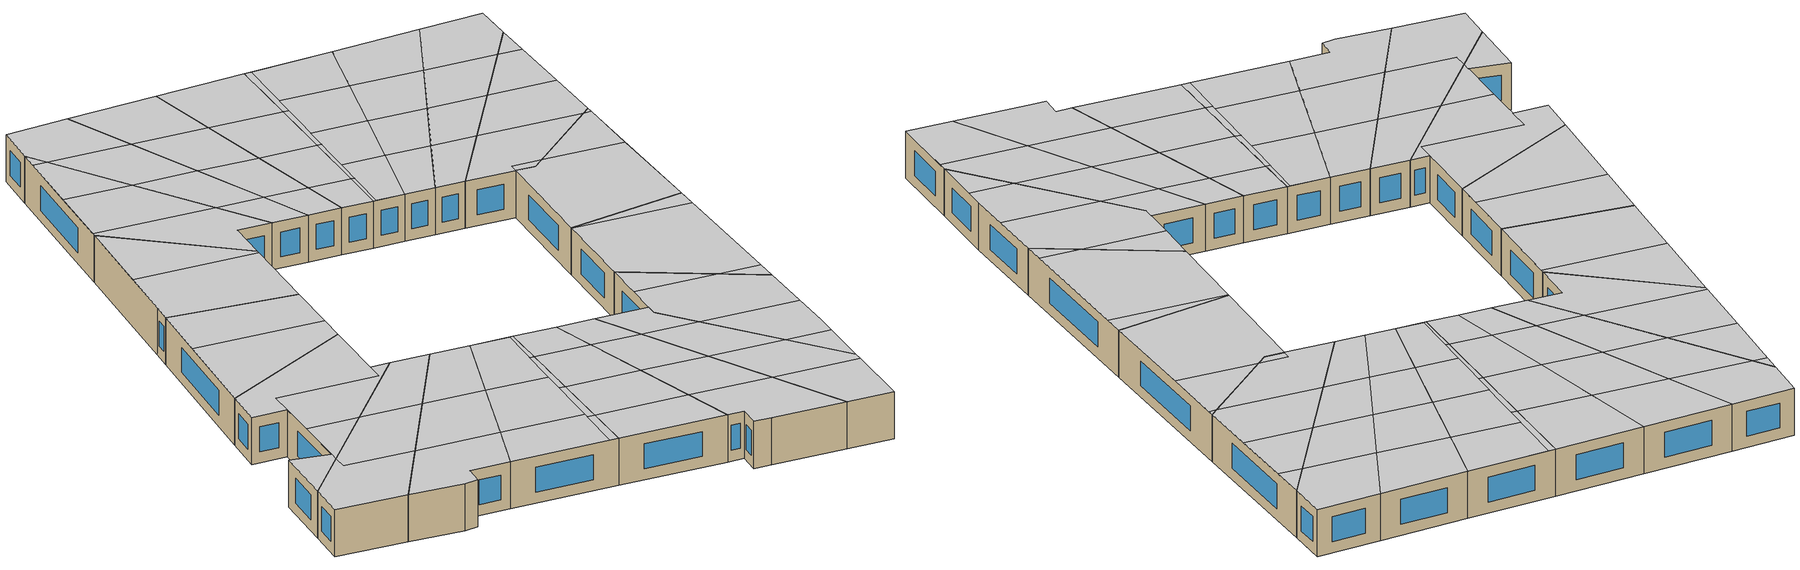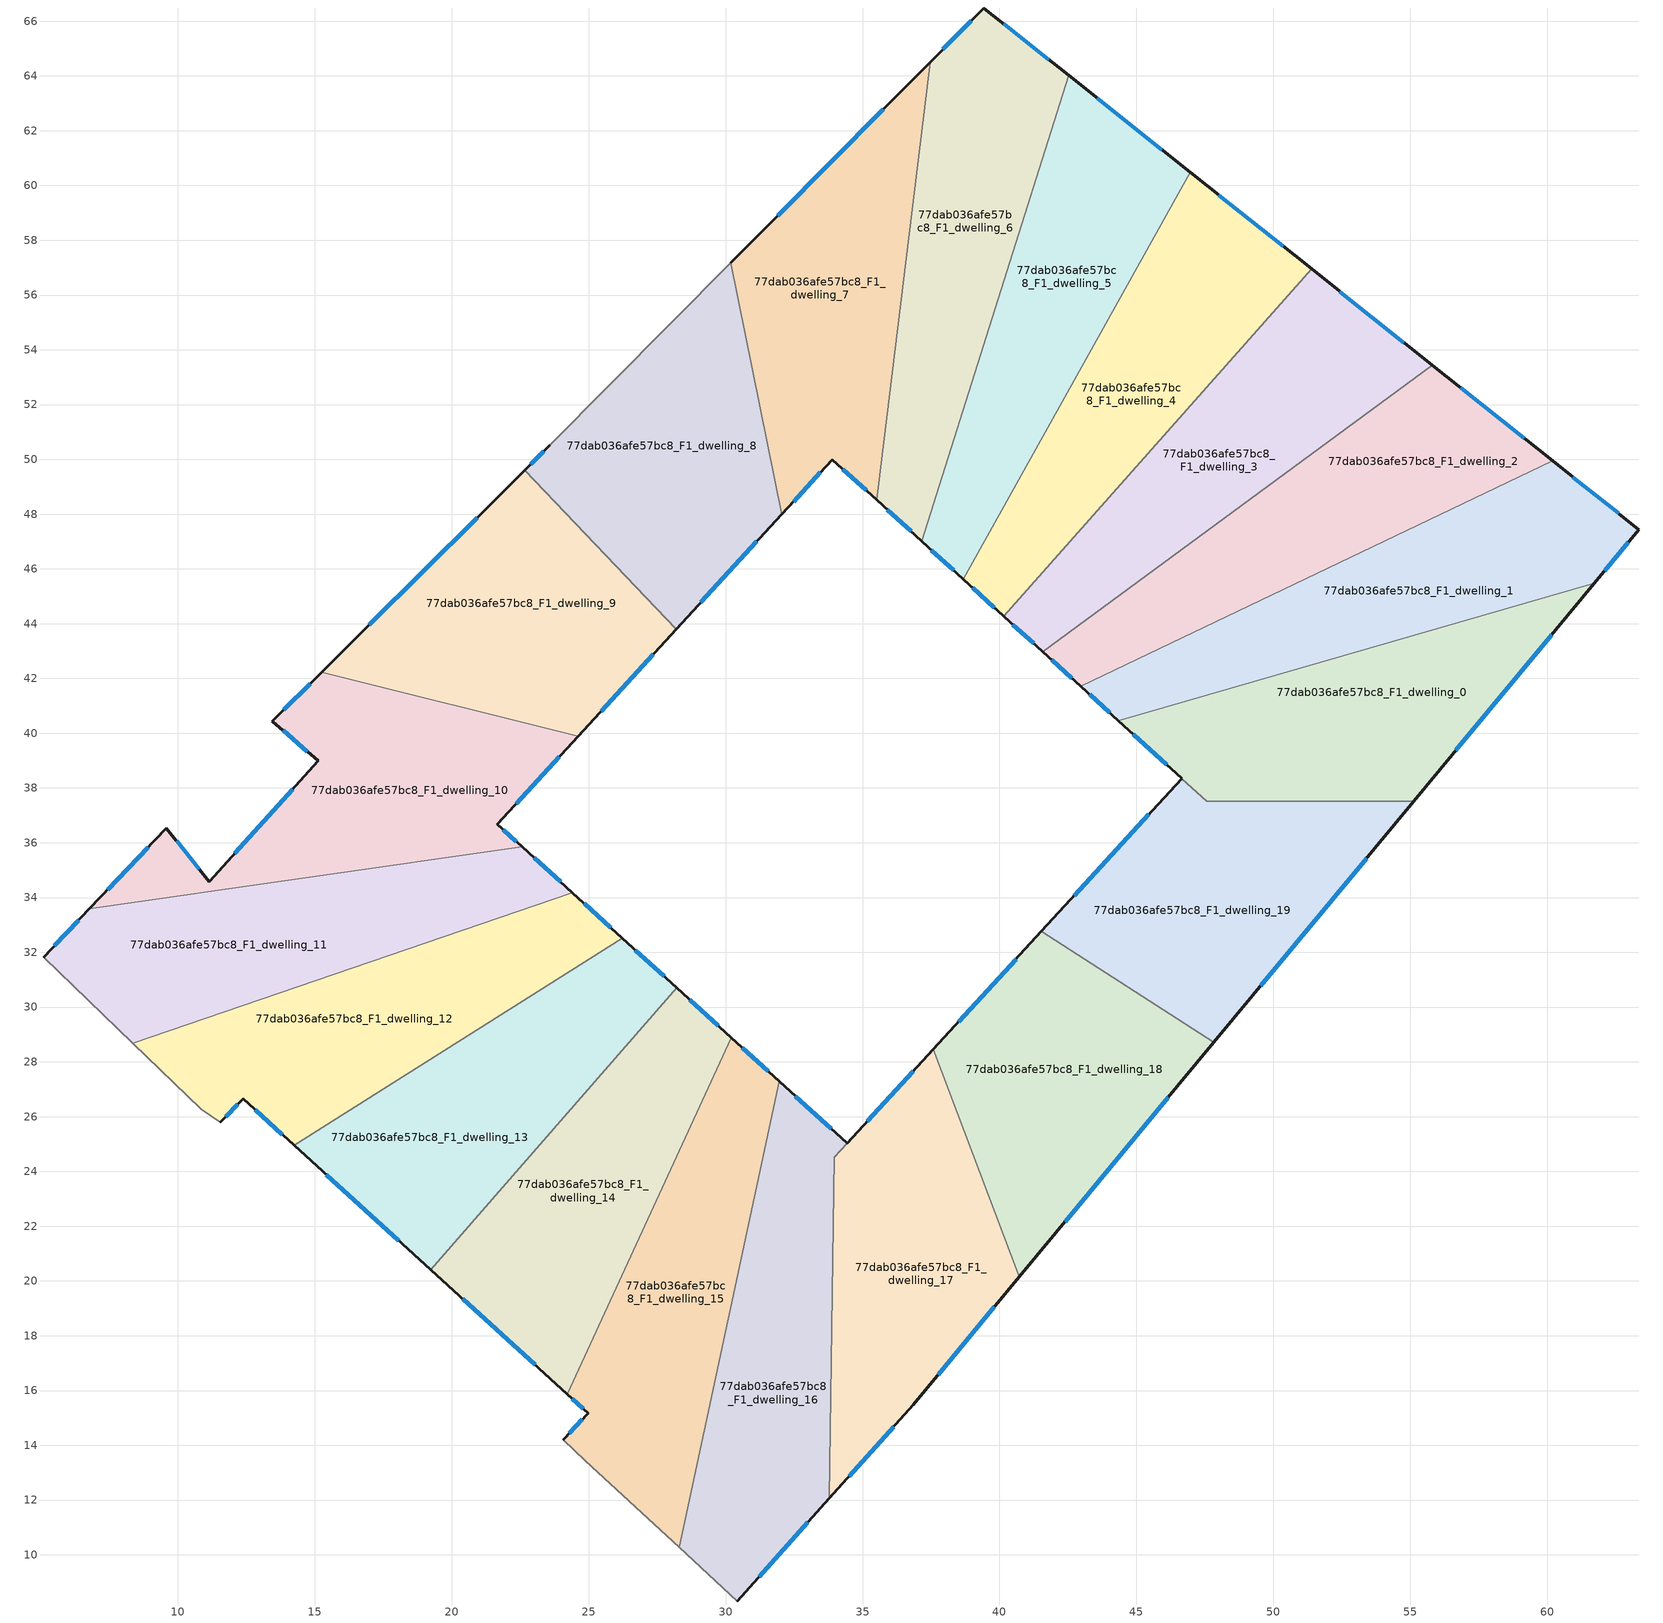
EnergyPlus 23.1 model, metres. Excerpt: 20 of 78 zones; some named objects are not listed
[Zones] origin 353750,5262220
77dab036afe57bc8_F1_dwelling_0
 floor to 77dab036afe57bc8_F0_dwelling_0 (EU_floor_Construction): 61.72,45.47 55.12,37.51 47.57,37.51 44.35,40.45 z3
 wall outside (EU_wall_Construction): 44.35,40.45 46.65,38.35 / 55.12,37.51 61.72,45.47 z3:6
 wall to 77dab036afe57bc8_F1_dwelling_1 (EU_wall_Construction): 61.72,45.47 44.35,40.45 z3:6
 wall to 77dab036afe57bc8_F1_dwelling_19 (EU_wall_Construction): 46.66,38.34 47.57,37.51 55.12,37.51 z3:6
 window (EU_Window_Construction): 44.89,39.96 46.11,38.84 / 56.67,39.38 60.17,43.6 z3.7:5.3
 ceiling to 77dab036afe57bc8_F2_dwelling_6 (EU_floor_Construction): 54.52,37.51 49.65,41.98 44.35,40.45 46.66,38.34 47.04,38.76 48.4,37.51 z6
 ceiling to 77dab036afe57bc8_F2_dwelling_7 (EU_floor_Construction): 55.12,37.51 57.54,40.43 54.37,43.35 49.65,41.98 54.52,37.51 z6
 ceiling to 77dab036afe57bc8_F2_dwelling_5 (EU_floor_Construction): 48.4,37.51 47.04,38.76 46.66,38.34 47.57,37.51 z6
 ceiling to 77dab036afe57bc8_F2_dwelling_9 (EU_floor_Construction): 60.26,43.71 61.72,45.47 59.15,44.73 z6
 ceiling to 77dab036afe57bc8_F2_dwelling_8 (EU_floor_Construction): 57.54,40.43 60.26,43.71 59.15,44.73 54.37,43.35 z6
77dab036afe57bc8_F1_dwelling_1
 floor to 77dab036afe57bc8_F0_dwelling_1 (EU_floor_Construction): 63.35,47.43 61.72,45.47 44.35,40.45 42.97,41.71 60.2,49.94 z3
 wall outside (EU_wall_Construction): 42.97,41.71 44.35,40.45 / 61.72,45.47 63.35,47.43 60.2,49.94 z3:6
 wall to 77dab036afe57bc8_F1_dwelling_2 (EU_wall_Construction): 60.2,49.94 42.97,41.71 z3:6
 window (EU_Window_Construction): 43.29,41.42 44.02,40.75 / 62.61,48.02 60.94,49.35 / 62.1,45.93 62.97,46.97 z3.7:5.3
 ceiling adiabatic (EU_roof_Construction): 61.72,45.47 63.35,47.43 60.2,49.94 55.77,47.83 59.15,44.73 z6
 ceiling to 77dab036afe57bc8_F2_dwelling_8 (EU_floor_Construction): 59.15,44.73 55.77,47.83 51.63,45.85 54.37,43.35 z6
 ceiling to 77dab036afe57bc8_F2_dwelling_7 (EU_floor_Construction): 54.37,43.35 51.63,45.85 47.55,43.9 49.65,41.98 z6
 ceiling to 77dab036afe57bc8_F2_dwelling_6 (EU_floor_Construction): 49.65,41.98 47.55,43.9 42.97,41.71 44.35,40.45 z6
77dab036afe57bc8_F1_dwelling_10
 floor to 77dab036afe57bc8_F0_dwelling_10 (EU_floor_Construction): 24.62,39.89 21.67,36.68 22.58,35.85 6.77,33.58 9.59,36.54 11.15,34.57 15.13,38.99 13.45,40.44 15.25,42.23 z3
 wall outside (EU_wall_Construction): 15.25,42.23 13.45,40.44 15.13,38.99 11.15,34.57 9.59,36.54 6.77,33.58 / 22.58,35.85 21.67,36.68 24.62,39.89 z3:6
 wall to 77dab036afe57bc8_F1_dwelling_9 (EU_wall_Construction): 24.62,39.89 15.25,42.23 z3:6
 wall to 77dab036afe57bc8_F1_dwelling_11 (EU_wall_Construction): 6.77,33.58 22.58,35.85 z3:6
 window (EU_Window_Construction): 14.19,37.95 12.08,35.61 / 13.85,40.1 14.73,39.33 / 14.83,41.81 13.87,40.86 / 22.36,37.43 23.93,39.14 / 22.36,36.04 21.88,36.48 / 8.93,35.84 7.43,34.28 / 10.78,35.03 9.95,36.07 z3.7:5.3
 ceiling to 77dab036afe57bc8_F2_dwelling_13 (EU_floor_Construction): 20.88,35.81 24.62,39.89 15.25,42.23 13.45,40.44 15.13,38.99 16.16,40.14 z6
 ceiling to 77dab036afe57bc8_F2_dwelling_12 (EU_floor_Construction): 22.58,35.85 21.67,36.68 20.88,35.81 16.16,40.14 13.43,37.1 15.85,34.88 z6
 ceiling to 77dab036afe57bc8_F2_dwelling_10 (EU_floor_Construction): 10.77,34.16 11.15,34.57 9.59,36.54 6.77,33.58 z6
 ceiling to 77dab036afe57bc8_F2_dwelling_11 (EU_floor_Construction): 15.85,34.88 13.43,37.1 10.77,34.16 z6
77dab036afe57bc8_F1_dwelling_11
 floor to 77dab036afe57bc8_F0_dwelling_11 (EU_floor_Construction): 24.41,34.18 8.35,28.69 5.1,31.82 6.77,33.58 22.58,35.85 z3
 wall outside (EU_wall_Construction): 24.41,34.18 22.58,35.85 / 6.77,33.58 5.1,31.82 z3:6
 wall to 77dab036afe57bc8_F1_dwelling_12 (EU_wall_Construction): 8.35,28.69 24.41,34.18 z3:6
 wall adiabatic (EU_wall_Construction): 5.1,31.82 8.35,28.69 z3:6
 window (EU_Window_Construction): 23.98,34.57 23.01,35.46 / 6.38,33.17 5.49,32.23 z3.7:5.3
 ceiling to 77dab036afe57bc8_F2_dwelling_10 (EU_floor_Construction): 13.42,30.42 10.13,33.44 10.77,34.16 6.77,33.58 5.1,31.82 8.35,28.69 z6
 ceiling to 77dab036afe57bc8_F2_dwelling_11 (EU_floor_Construction): 18.74,32.24 15.85,34.88 10.77,34.16 10.13,33.44 13.42,30.42 z6
 ceiling to 77dab036afe57bc8_F2_dwelling_12 (EU_floor_Construction): 24.41,34.18 22.58,35.85 15.85,34.88 18.74,32.24 z6
77dab036afe57bc8_F1_dwelling_12
 floor to 77dab036afe57bc8_F0_dwelling_12 (EU_floor_Construction): 26.23,32.51 14.25,24.95 12.38,26.65 11.55,25.79 10.86,26.27 8.35,28.69 24.41,34.18 z3
 wall outside (EU_wall_Construction): 26.23,32.51 24.41,34.18 / 11.55,25.79 12.38,26.65 14.25,24.95 z3:6
 wall adiabatic (EU_wall_Construction): 8.35,28.69 10.86,26.27 11.55,25.79 z3:6
 wall to 77dab036afe57bc8_F1_dwelling_13 (EU_wall_Construction): 14.25,24.95 26.23,32.51 z3:6
 window (EU_Window_Construction): 25.81,32.9 24.84,33.78 / 12.82,26.25 13.81,25.35 / 11.74,25.99 12.19,26.44 z3.7:5.3
 ceiling to 77dab036afe57bc8_F2_dwelling_11 (EU_floor_Construction): 21.62,29.6 18.74,32.24 13.42,30.42 17.29,26.87 z6
 ceiling to 77dab036afe57bc8_F2_dwelling_10 (EU_floor_Construction): 17.29,26.87 13.42,30.42 8.35,28.69 10.86,26.27 11.55,25.79 12.38,26.65 14.25,24.95 z6
 ceiling adiabatic (EU_roof_Construction): 26.23,32.51 24.41,34.18 18.74,32.24 21.62,29.6 z6
77dab036afe57bc8_F1_dwelling_13
 floor to 77dab036afe57bc8_F0_dwelling_13 (EU_floor_Construction): 28.22,30.7 19.24,20.41 14.25,24.95 26.23,32.51 z3
 wall outside (EU_wall_Construction): 28.22,30.7 26.23,32.51 / 14.25,24.95 19.24,20.41 z3:6
 wall to 77dab036afe57bc8_F1_dwelling_14 (EU_wall_Construction): 19.24,20.41 28.22,30.7 z3:6
 window (EU_Window_Construction): 27.75,31.12 26.7,32.08 / 15.42,23.88 18.06,21.48 z3.7:5.3
 ceiling to 77dab036afe57bc8_F2_dwelling_11 (EU_floor_Construction): 21.16,23.32 24.49,26.96 21.62,29.6 17.29,26.87 z6
 ceiling to 77dab036afe57bc8_F2_dwelling_2 (EU_floor_Construction): 23.8,25.64 26.41,28.63 26.21,28.82 23.52,25.89 z6
 ceiling to 77dab036afe57bc8_F2_dwelling_0 (EU_floor_Construction): 19.24,20.41 21.29,22.77 20.94,23.09 18.83,20.78 z6
 ceiling to 77dab036afe57bc8_F2_dwelling_10 (EU_floor_Construction): 18.83,20.78 21.16,23.32 17.29,26.87 14.25,24.95 z6
 ceiling to 77dab036afe57bc8_F2_dwelling_1 (EU_floor_Construction): 21.29,22.77 23.8,25.64 23.52,25.89 20.94,23.09 z6
 ceiling to 77dab036afe57bc8_F2_dwelling_12 (EU_floor_Construction): 24.49,26.96 28.06,30.84 26.23,32.51 21.62,29.6 z6
 ceiling to 77dab036afe57bc8_F2_dwelling_3 (EU_floor_Construction): 26.41,28.63 28.22,30.7 28.06,30.84 26.21,28.82 z6
77dab036afe57bc8_F1_dwelling_14
 floor to 77dab036afe57bc8_F0_dwelling_14 (EU_floor_Construction): 30.2,28.89 24.22,15.87 19.24,20.41 28.22,30.7 z3
 wall outside (EU_wall_Construction): 30.2,28.89 28.22,30.7 / 19.24,20.41 24.22,15.87 z3:6
 wall to 77dab036afe57bc8_F1_dwelling_15 (EU_wall_Construction): 24.22,15.87 30.2,28.89 z3:6
 window (EU_Window_Construction): 29.74,29.31 28.68,30.27 / 20.41,19.34 23.05,16.94 z3.7:5.3
 ceiling to 77dab036afe57bc8_F2_dwelling_2 (EU_floor_Construction): 27.25,22.47 29,26.26 26.41,28.63 23.8,25.64 z6
 ceiling to 77dab036afe57bc8_F2_dwelling_0 (EU_floor_Construction): 24.22,15.87 25.58,18.83 21.29,22.77 19.24,20.41 z6
 ceiling to 77dab036afe57bc8_F2_dwelling_3 (EU_floor_Construction): 29,26.26 30.2,28.89 28.22,30.7 26.41,28.63 z6
 ceiling to 77dab036afe57bc8_F2_dwelling_1 (EU_floor_Construction): 25.58,18.83 27.25,22.47 23.8,25.64 21.29,22.77 z6
77dab036afe57bc8_F1_dwelling_15
 floor to 77dab036afe57bc8_F0_dwelling_15 (EU_floor_Construction): 31.96,27.28 28.31,10.28 24.88,13.43 24.08,14.21 24.98,15.18 24.22,15.87 30.2,28.89 z3
 wall outside (EU_wall_Construction): 24.22,15.87 24.98,15.18 24.08,14.21 / 31.96,27.28 30.2,28.89 z3:6
 wall to 77dab036afe57bc8_F1_dwelling_16 (EU_wall_Construction): 28.31,10.28 31.96,27.28 z3:6
 wall adiabatic (EU_wall_Construction): 24.08,14.21 24.88,13.43 28.31,10.28 z3:6
 window (EU_Window_Construction): 24.77,14.95 24.29,14.44 / 24.4,15.71 24.81,15.34 / 31.55,27.66 30.62,28.51 z3.7:5.3
 ceiling to 77dab036afe57bc8_F2_dwelling_0 (EU_floor_Construction): 28.31,10.28 29.39,15.33 25.58,18.83 24.22,15.87 24.98,15.18 24.08,14.21 24.88,13.43 z6
 ceiling to 77dab036afe57bc8_F2_dwelling_1 (EU_floor_Construction): 29.39,15.33 30.32,19.65 27.25,22.47 25.58,18.83 z6
 ceiling to 77dab036afe57bc8_F2_dwelling_2 (EU_floor_Construction): 30.32,19.65 31.29,24.16 29,26.26 27.25,22.47 z6
 ceiling to 77dab036afe57bc8_F2_dwelling_3 (EU_floor_Construction): 31.29,24.16 31.96,27.28 30.2,28.89 29,26.26 z6
77dab036afe57bc8_F1_dwelling_16
 floor to 77dab036afe57bc8_F0_dwelling_16 (EU_floor_Construction): 34.44,25.03 33.98,24.52 33.79,12.07 30.43,8.31 28.31,10.28 31.96,27.28 z3
 wall outside (EU_wall_Construction): 34.44,25.03 31.96,27.28 / 30.43,8.31 33.79,12.07 z3:6
 wall adiabatic (EU_wall_Construction): 28.31,10.28 30.43,8.31 z3:6
 wall to 77dab036afe57bc8_F1_dwelling_17 (EU_wall_Construction): 33.79,12.07 33.98,24.52 34.44,25.03 z3:6
 window (EU_Window_Construction): 33.86,25.56 32.55,26.75 / 31.22,9.2 33,11.18 z3.7:5.3
 ceiling to 77dab036afe57bc8_F2_dwelling_1 (EU_floor_Construction): 33.79,12.07 33.86,16.41 30.32,19.65 29.39,15.33 33.42,11.64 z6
 ceiling to 77dab036afe57bc8_F2_dwelling_2 (EU_floor_Construction): 33.86,16.41 33.94,21.73 31.29,24.16 30.32,19.65 z6
 ceiling to 77dab036afe57bc8_F2_dwelling_0 (EU_floor_Construction): 30.43,8.31 33.42,11.64 29.39,15.33 28.31,10.28 z6
 ceiling adiabatic (EU_roof_Construction): 33.94,21.73 33.98,24.52 34.44,25.03 31.96,27.28 31.29,24.16 z6
77dab036afe57bc8_F1_dwelling_17
 floor to 77dab036afe57bc8_F0_dwelling_17 (EU_floor_Construction): 37.59,28.46 40.73,20.16 36.85,15.48 33.79,12.07 33.98,24.52 34.44,25.03 z3
 wall outside (EU_wall_Construction): 37.59,28.46 34.44,25.03 / 33.79,12.07 36.85,15.48 40.73,20.16 z3:6
 wall to 77dab036afe57bc8_F1_dwelling_18 (EU_wall_Construction): 40.73,20.16 37.59,28.46 z3:6
 window (EU_Window_Construction): 36.85,27.65 35.18,25.84 / 37.76,16.58 39.82,19.06 / 34.51,12.87 36.13,14.68 z3.7:5.3
 ceiling to 77dab036afe57bc8_F2_dwelling_3 (EU_floor_Construction): 38.54,17.51 40.73,20.16 39.67,22.95 35.79,26.5 34.44,25.03 33.98,24.52 33.94,21.73 z6
 ceiling to 77dab036afe57bc8_F2_dwelling_4 (EU_floor_Construction): 39.67,22.95 37.59,28.46 35.79,26.5 z6
 ceiling to 77dab036afe57bc8_F2_dwelling_2 (EU_floor_Construction): 36.85,15.48 38.54,17.51 33.94,21.73 33.86,16.41 35.96,14.48 z6
 ceiling to 77dab036afe57bc8_F2_dwelling_1 (EU_floor_Construction): 33.79,12.07 35.96,14.48 33.86,16.41 z6
77dab036afe57bc8_F1_dwelling_18
 floor to 77dab036afe57bc8_F0_dwelling_18 (EU_floor_Construction): 47.82,28.71 40.73,20.16 37.59,28.46 41.53,32.76 z3
 wall outside (EU_wall_Construction): 41.53,32.76 37.59,28.46 / 40.73,20.16 47.82,28.71 z3:6
 wall to 77dab036afe57bc8_F1_dwelling_19 (EU_wall_Construction): 47.82,28.71 41.53,32.76 z3:6
 window (EU_Window_Construction): 40.61,31.75 38.51,29.47 / 42.39,22.16 46.16,26.7 z3.7:5.3
 ceiling to 77dab036afe57bc8_F2_dwelling_4 (EU_floor_Construction): 41.59,21.19 46.97,27.68 41.48,32.71 37.59,28.46 39.67,22.95 z6
 ceiling to 77dab036afe57bc8_F2_dwelling_3 (EU_floor_Construction): 40.73,20.16 41.59,21.19 39.67,22.95 z6
 ceiling to 77dab036afe57bc8_F2_dwelling_5 (EU_floor_Construction): 46.97,27.68 47.82,28.71 41.53,32.76 41.48,32.71 z6
77dab036afe57bc8_F1_dwelling_19
 floor to 77dab036afe57bc8_F0_dwelling_19 (EU_floor_Construction): 55.12,37.51 47.82,28.71 41.53,32.76 46.66,38.34 47.57,37.51 z3
 wall outside (EU_wall_Construction): 47.82,28.71 55.12,37.51 / 46.66,38.34 41.53,32.76 z3:6
 window (EU_Window_Construction): 49.53,30.77 53.41,35.44 / 45.45,37.03 42.74,34.07 z3.7:5.3
 ceiling to 77dab036afe57bc8_F2_dwelling_5 (EU_floor_Construction): 47.82,28.71 52.22,34.01 48.4,37.51 47.57,37.51 46.66,38.34 41.53,32.76 z6
 ceiling to 77dab036afe57bc8_F2_dwelling_6 (EU_floor_Construction): 52.22,34.01 54.86,37.2 54.52,37.51 48.4,37.51 z6
 ceiling to 77dab036afe57bc8_F2_dwelling_7 (EU_floor_Construction): 54.86,37.2 55.12,37.51 54.52,37.51 z6
77dab036afe57bc8_F1_dwelling_2
 floor to 77dab036afe57bc8_F0_dwelling_2 (EU_floor_Construction): 60.2,49.94 42.97,41.71 41.59,42.97 55.81,53.44 z3
 wall outside (EU_wall_Construction): 41.59,42.97 42.97,41.71 / 60.2,49.94 55.81,53.44 z3:6
 wall to 77dab036afe57bc8_F1_dwelling_3 (EU_wall_Construction): 55.81,53.44 41.59,42.97 z3:6
 window (EU_Window_Construction): 41.91,42.68 42.64,42.01 / 59.17,50.77 56.84,52.62 z3.7:5.3
 ceiling to 77dab036afe57bc8_F2_dwelling_8 (EU_floor_Construction): 55.77,47.83 52.39,50.93 48.9,48.36 51.63,45.85 z6
 ceiling to 77dab036afe57bc8_F2_dwelling_7 (EU_floor_Construction): 51.63,45.85 48.9,48.36 45.46,45.82 47.55,43.9 z6
 ceiling adiabatic (EU_roof_Construction): 60.2,49.94 55.81,53.44 52.39,50.93 55.77,47.83 z6
 ceiling to 77dab036afe57bc8_F2_dwelling_6 (EU_floor_Construction): 47.55,43.9 45.46,45.82 41.59,42.97 42.97,41.71 z6
77dab036afe57bc8_F1_dwelling_3
 floor to 77dab036afe57bc8_F0_dwelling_3 (EU_floor_Construction): 55.81,53.44 41.59,42.97 40.16,44.27 51.4,56.95 z3
 wall outside (EU_wall_Construction): 40.16,44.27 41.59,42.97 / 55.81,53.44 51.4,56.95 z3:6
 wall to 77dab036afe57bc8_F1_dwelling_4 (EU_wall_Construction): 51.4,56.95 40.16,44.27 z3:6
 window (EU_Window_Construction): 40.49,43.97 41.25,43.28 / 54.77,54.27 52.43,56.13 z3.7:5.3
 ceiling to 77dab036afe57bc8_F2_dwelling_7 (EU_floor_Construction): 48.9,48.36 46.31,50.74 43.47,47.65 45.46,45.82 z6
 ceiling to 77dab036afe57bc8_F2_dwelling_18 (EU_floor_Construction): 48.32,52.92 51.75,56.67 51.4,56.95 48.05,53.17 z6
 ceiling to 77dab036afe57bc8_F2_dwelling_6 (EU_floor_Construction): 45.46,45.82 43.47,47.65 40.28,44.16 41.59,42.97 z6
 ceiling to 77dab036afe57bc8_F2_dwelling_17 (EU_floor_Construction): 45.28,49.62 48.32,52.92 48.05,53.17 45.07,49.82 z6
 ceiling to 77dab036afe57bc8_F2_dwelling_8 (EU_floor_Construction): 52.39,50.93 49.19,53.87 46.31,50.74 48.9,48.36 z6
 ceiling to 77dab036afe57bc8_F2_dwelling_16 (EU_floor_Construction): 42.29,46.35 45.28,49.62 45.07,49.82 42.13,46.5 z6
 ceiling to 77dab036afe57bc8_F2_dwelling_15 (EU_floor_Construction): 40.28,44.16 42.29,46.35 42.13,46.5 40.16,44.27 z6
 ceiling to 77dab036afe57bc8_F2_dwelling_9 (EU_floor_Construction): 55.81,53.44 51.75,56.67 49.19,53.87 52.39,50.93 z6
77dab036afe57bc8_F1_dwelling_4
 floor to 77dab036afe57bc8_F0_dwelling_4 (EU_floor_Construction): 51.4,56.95 40.16,44.27 38.68,45.62 46.97,60.48 z3
 wall outside (EU_wall_Construction): 38.68,45.62 40.16,44.27 / 51.4,56.95 46.97,60.48 z3:6
 wall to 77dab036afe57bc8_F1_dwelling_5 (EU_wall_Construction): 46.97,60.48 38.68,45.62 z3:6
 window (EU_Window_Construction): 39.03,45.3 39.81,44.59 / 50.36,57.78 48.01,59.65 z3.7:5.3
 ceiling to 77dab036afe57bc8_F2_dwelling_18 (EU_floor_Construction): 48.05,53.17 51.4,56.95 46.97,60.48 44.64,56.3 z6
 ceiling to 77dab036afe57bc8_F2_dwelling_17 (EU_floor_Construction): 45.07,49.82 48.05,53.17 44.64,56.3 42.39,52.27 z6
 ceiling to 77dab036afe57bc8_F2_dwelling_16 (EU_floor_Construction): 42.13,46.5 45.07,49.82 42.39,52.27 40.17,48.29 z6
 ceiling to 77dab036afe57bc8_F2_dwelling_15 (EU_floor_Construction): 40.16,44.27 42.13,46.5 40.17,48.29 38.69,45.62 z6
77dab036afe57bc8_F1_dwelling_5
 floor to 77dab036afe57bc8_F0_dwelling_5 (EU_floor_Construction): 46.97,60.48 38.68,45.62 37.16,47.01 42.52,64.02 z3
 wall outside (EU_wall_Construction): 37.16,47.01 38.68,45.62 / 46.97,60.48 42.52,64.02 z3:6
 wall to 77dab036afe57bc8_F1_dwelling_6 (EU_wall_Construction): 42.52,64.02 37.16,47.01 z3:6
 window (EU_Window_Construction): 37.52,46.69 38.33,45.95 / 45.93,61.31 43.57,63.19 z3.7:5.3
 ceiling to 77dab036afe57bc8_F2_dwelling_17 (EU_floor_Construction): 42.39,52.27 44.64,56.3 41.11,59.53 39.62,54.82 z6
 ceiling to 77dab036afe57bc8_F2_dwelling_16 (EU_floor_Construction): 40.17,48.29 42.39,52.27 39.62,54.82 38.15,50.15 z6
 ceiling to 77dab036afe57bc8_F2_dwelling_18 (EU_floor_Construction): 44.64,56.3 46.97,60.48 42.52,64.02 41.11,59.53 z6
 ceiling to 77dab036afe57bc8_F2_dwelling_15 (EU_floor_Construction): 38.69,45.62 40.17,48.29 38.15,50.15 37.16,47.01 z6
77dab036afe57bc8_F1_dwelling_6
 floor to 77dab036afe57bc8_F0_dwelling_6 (EU_floor_Construction): 42.52,64.02 37.16,47.01 35.51,48.52 37.47,64.51 39.43,66.48 z3
 wall outside (EU_wall_Construction): 35.51,48.52 37.16,47.01 / 42.52,64.02 39.43,66.48 37.47,64.51 z3:6
 wall to 77dab036afe57bc8_F1_dwelling_7 (EU_wall_Construction): 37.47,64.51 35.51,48.52 z3:6
 window (EU_Window_Construction): 35.9,48.16 36.77,47.37 / 38.97,66.02 37.93,64.97 / 41.8,64.6 40.16,65.9 z3.7:5.3
 ceiling to 77dab036afe57bc8_F2_dwelling_16 (EU_floor_Construction): 38.15,50.15 39.62,54.82 36.62,57.57 35.96,52.16 z6
 ceiling to 77dab036afe57bc8_F2_dwelling_15 (EU_floor_Construction): 37.16,47.01 38.15,50.15 35.96,52.16 35.51,48.52 z6
 ceiling to 77dab036afe57bc8_F2_dwelling_17 (EU_floor_Construction): 39.62,54.82 41.11,59.53 37.29,63.04 36.62,57.57 z6
 ceiling to 77dab036afe57bc8_F2_dwelling_18 (EU_floor_Construction): 41.11,59.53 42.52,64.02 39.43,66.48 37.47,64.51 37.29,63.04 z6
77dab036afe57bc8_F1_dwelling_7
 floor to 77dab036afe57bc8_F0_dwelling_7 (EU_floor_Construction): 37.47,64.51 35.51,48.52 33.9,49.99 32.05,47.99 30.2,57.18 z3
 wall outside (EU_wall_Construction): 32.05,47.99 33.9,49.99 35.51,48.52 / 37.47,64.51 30.2,57.18 z3:6
 wall to 77dab036afe57bc8_F1_dwelling_8 (EU_wall_Construction): 30.2,57.18 32.05,47.99 z3:6
 window (EU_Window_Construction): 34.27,49.65 35.13,48.86 / 32.48,48.46 33.46,49.52 / 35.76,62.79 31.91,58.9 z3.7:5.3
 ceiling to 77dab036afe57bc8_F2_dwelling_15 (EU_floor_Construction): 35.51,48.52 35.96,52.16 30.34,57.32 30.2,57.18 32.05,47.99 33.9,49.99 z6
 ceiling to 77dab036afe57bc8_F2_dwelling_16 (EU_floor_Construction): 35.96,52.16 36.62,57.57 33.46,60.47 30.34,57.32 z6
 ceiling to 77dab036afe57bc8_F2_dwelling_17 (EU_floor_Construction): 36.62,57.57 37.29,63.04 36.62,63.65 33.46,60.47 z6
 ceiling to 77dab036afe57bc8_F2_dwelling_18 (EU_floor_Construction): 37.29,63.04 37.47,64.51 36.62,63.65 z6
77dab036afe57bc8_F1_dwelling_8
 floor to 77dab036afe57bc8_F0_dwelling_8 (EU_floor_Construction): 30.2,57.18 32.05,47.99 28.2,43.79 22.67,49.61 23.58,50.51 z3
 wall outside (EU_wall_Construction): 28.2,43.79 32.05,47.99 / 23.58,50.51 22.67,49.61 z3:6
 wall to 77dab036afe57bc8_F1_dwelling_9 (EU_wall_Construction): 22.67,49.61 28.2,43.79 z3:6
 wall adiabatic (EU_wall_Construction): 30.2,57.18 23.58,50.51 z3:6
 window (EU_Window_Construction): 29.1,44.77 31.15,47 / 23.36,50.3 22.88,49.82 z3.7:5.3
 ceiling to 77dab036afe57bc8_F2_dwelling_14 (EU_floor_Construction): 28.2,43.79 31.89,47.81 26.14,53.09 23.58,50.51 22.67,49.61 z6
 ceiling to 77dab036afe57bc8_F2_dwelling_15 (EU_floor_Construction): 31.89,47.81 32.05,47.99 30.2,57.18 26.14,53.09 z6
77dab036afe57bc8_F1_dwelling_9
 floor to 77dab036afe57bc8_F0_dwelling_9 (EU_floor_Construction): 22.67,49.61 28.2,43.79 24.62,39.89 15.25,42.23 z3
 wall outside (EU_wall_Construction): 24.62,39.89 28.2,43.79 / 22.67,49.61 15.25,42.23 z3:6
 window (EU_Window_Construction): 25.46,40.81 27.36,42.87 / 20.93,47.88 16.99,43.96 z3.7:5.3
 ceiling to 77dab036afe57bc8_F2_dwelling_13 (EU_floor_Construction): 24.62,39.89 25.84,41.22 19.8,46.75 15.25,42.23 z6
 ceiling to 77dab036afe57bc8_F2_dwelling_14 (EU_floor_Construction): 25.84,41.22 28.2,43.79 22.67,49.61 19.8,46.75 z6
[Building]
EU S2 Campaign: North Axis=0; Terrain=City; Solar Distribution=FullExterior
[Site:Location]
Budapest.Ferenc.Liszt.Intl.AP: Latitude=47.437; Longitude=19.256; Time Zone=1; Elevation=185
[SizingPeriod:WeatherFileDays]
AnnualSizingPeriod: Begin Month=1; Begin Day of Month=1; End Month=12; End Day of Month=31; Day of Week for Start Day=Monday; Use Weather File Daylight Saving Period=No; Use Weather File Rain and Snow Indicators=No
[MATERIAL]
EU_InternalMass_Material: Roughness=MediumRough; Thickness=0.1; Conductivity=1; Density=1800; Specific Heat=900; Thermal Absorptance=0.9; Solar Absorptance=0.7; Visible Absorptance=0.7
[MATERIAL:NOMASS] Roughness=MediumRough; Thermal Absorptance=0.9; Solar Absorptance=0.7; Visible Absorptance=0.7
Name | Thermal Resistance
EU_wall_NoMass | 0.832559
EU_roof_NoMass | 1.39638
EU_floor_NoMass | 0.872794
[WINDOWMATERIAL:SIMPLEGLAZINGSYSTEM]
EU_Window_SimpleGlazing: UFactor=2.79869; Solar Heat Gain Coefficient=0.75; Visible Transmittance=0.75
[CONSTRUCTION]
EU_wall_Construction: EU_wall_NoMass
EU_roof_Construction: EU_roof_NoMass
EU_floor_Construction: EU_floor_NoMass
EU_Window_Construction: EU_Window_SimpleGlazing
EU_InternalMass_Construction: EU_InternalMass_Material
[ZONE] Type=1; Multiplier=1; Ceiling Height=autocalculate; Floor Area=autocalculate; Part of Total Floor Area=Yes
Name | Volume
77dab036afe57bc8_F1_dwelling_0 | 191.061
77dab036afe57bc8_F1_dwelling_1 | 193.187
77dab036afe57bc8_F1_dwelling_10 | 193.137
77dab036afe57bc8_F1_dwelling_11 | 193.193
77dab036afe57bc8_F1_dwelling_12 | 193.162
77dab036afe57bc8_F1_dwelling_13; 77dab036afe57bc8_F1_dwelling_15; 77dab036afe57bc8_F1_dwelling_2 | 193.15
77dab036afe57bc8_F1_dwelling_14 | 193.169
77dab036afe57bc8_F1_dwelling_16 | 193.83
77dab036afe57bc8_F1_dwelling_17 | 192.516
77dab036afe57bc8_F1_dwelling_18 | 193.148
77dab036afe57bc8_F1_dwelling_19 | 195.255
77dab036afe57bc8_F1_dwelling_3 | 193.174
77dab036afe57bc8_F1_dwelling_4 | 193.203
77dab036afe57bc8_F1_dwelling_5 | 193.118
77dab036afe57bc8_F1_dwelling_6 | 193.194
77dab036afe57bc8_F1_dwelling_7 | 193.164
77dab036afe57bc8_F1_dwelling_8 | 193.147
77dab036afe57bc8_F1_dwelling_9 | 193.181
[INTERNALMASS] Construction=EU_InternalMass_Construction
Name | Zone or ZoneList | Surface Area
77dab036afe57bc8_F1_dwelling_0_EU_InternalMass | 77dab036afe57bc8_F1_dwelling_0 | 63.6879
77dab036afe57bc8_F1_dwelling_1_EU_InternalMass | 77dab036afe57bc8_F1_dwelling_1 | 64.3953
77dab036afe57bc8_F1_dwelling_2_EU_InternalMass | 77dab036afe57bc8_F1_dwelling_2 | 64.3835
77dab036afe57bc8_F1_dwelling_3_EU_InternalMass | 77dab036afe57bc8_F1_dwelling_3 | 64.3914
77dab036afe57bc8_F1_dwelling_4_EU_InternalMass | 77dab036afe57bc8_F1_dwelling_4 | 64.4006
77dab036afe57bc8_F1_dwelling_5_EU_InternalMass | 77dab036afe57bc8_F1_dwelling_5 | 64.3728
77dab036afe57bc8_F1_dwelling_6_EU_InternalMass | 77dab036afe57bc8_F1_dwelling_6 | 64.398
77dab036afe57bc8_F1_dwelling_7_EU_InternalMass | 77dab036afe57bc8_F1_dwelling_7 | 64.3879
77dab036afe57bc8_F1_dwelling_8_EU_InternalMass | 77dab036afe57bc8_F1_dwelling_8 | 64.3825
77dab036afe57bc8_F1_dwelling_9_EU_InternalMass | 77dab036afe57bc8_F1_dwelling_9 | 64.3935
77dab036afe57bc8_F1_dwelling_10_EU_InternalMass | 77dab036afe57bc8_F1_dwelling_10 | 64.379
77dab036afe57bc8_F1_dwelling_11_EU_InternalMass | 77dab036afe57bc8_F1_dwelling_11 | 64.3976
77dab036afe57bc8_F1_dwelling_12_EU_InternalMass | 77dab036afe57bc8_F1_dwelling_12 | 64.387
77dab036afe57bc8_F1_dwelling_13_EU_InternalMass | 77dab036afe57bc8_F1_dwelling_13 | 64.3837
77dab036afe57bc8_F1_dwelling_14_EU_InternalMass | 77dab036afe57bc8_F1_dwelling_14 | 64.3897
77dab036afe57bc8_F1_dwelling_15_EU_InternalMass | 77dab036afe57bc8_F1_dwelling_15 | 64.383
77dab036afe57bc8_F1_dwelling_16_EU_InternalMass | 77dab036afe57bc8_F1_dwelling_16 | 64.611
77dab036afe57bc8_F1_dwelling_17_EU_InternalMass | 77dab036afe57bc8_F1_dwelling_17 | 64.1732
77dab036afe57bc8_F1_dwelling_18_EU_InternalMass | 77dab036afe57bc8_F1_dwelling_18 | 64.3825
77dab036afe57bc8_F1_dwelling_19_EU_InternalMass | 77dab036afe57bc8_F1_dwelling_19 | 65.0847
[OTHEREQUIPMENT] Fuel Type=Electricity; Design Level Calculation Method=Watts/Area; Power per Zone Floor Area=1; Fraction Latent=0; Fraction Radiant=0; Fraction Lost=0; Carbon Dioxide Generation Rate=0; EndUse Subcategory=EU_Step8_InternalGains
Name | Zone or ZoneList or Space or SpaceList | Schedule
EU_Step8_InternalGain_77dab036afe57bc8_F1_dwelling_0_f000 | 77dab036afe57bc8_F1_dwelling_0 | EU_Step8_GainSchedule_77dab036afe57bc8_F1_dwelling_0_f000
EU_Step8_InternalGain_77dab036afe57bc8_F1_dwelling_1_f000 | 77dab036afe57bc8_F1_dwelling_1 | EU_Step8_GainSchedule_77dab036afe57bc8_F1_dwelling_1_f000
EU_Step8_InternalGain_77dab036afe57bc8_F1_dwelling_2_f000 | 77dab036afe57bc8_F1_dwelling_2 | EU_Step8_GainSchedule_77dab036afe57bc8_F1_dwelling_2_f000
EU_Step8_InternalGain_77dab036afe57bc8_F1_dwelling_3_f000 | 77dab036afe57bc8_F1_dwelling_3 | EU_Step8_GainSchedule_77dab036afe57bc8_F1_dwelling_3_f000
EU_Step8_InternalGain_77dab036afe57bc8_F1_dwelling_4_f000 | 77dab036afe57bc8_F1_dwelling_4 | EU_Step8_GainSchedule_77dab036afe57bc8_F1_dwelling_4_f000
EU_Step8_InternalGain_77dab036afe57bc8_F1_dwelling_5_f000 | 77dab036afe57bc8_F1_dwelling_5 | EU_Step8_GainSchedule_77dab036afe57bc8_F1_dwelling_5_f000
EU_Step8_InternalGain_77dab036afe57bc8_F1_dwelling_6_f000 | 77dab036afe57bc8_F1_dwelling_6 | EU_Step8_GainSchedule_77dab036afe57bc8_F1_dwelling_6_f000
EU_Step8_InternalGain_77dab036afe57bc8_F1_dwelling_7_f000 | 77dab036afe57bc8_F1_dwelling_7 | EU_Step8_GainSchedule_77dab036afe57bc8_F1_dwelling_7_f000
EU_Step8_InternalGain_77dab036afe57bc8_F1_dwelling_8_f000 | 77dab036afe57bc8_F1_dwelling_8 | EU_Step8_GainSchedule_77dab036afe57bc8_F1_dwelling_8_f000
EU_Step8_InternalGain_77dab036afe57bc8_F1_dwelling_9_f000 | 77dab036afe57bc8_F1_dwelling_9 | EU_Step8_GainSchedule_77dab036afe57bc8_F1_dwelling_9_f000
EU_Step8_InternalGain_77dab036afe57bc8_F1_dwelling_10_f000 | 77dab036afe57bc8_F1_dwelling_10 | EU_Step8_GainSchedule_77dab036afe57bc8_F1_dwelling_10_f000
EU_Step8_InternalGain_77dab036afe57bc8_F1_dwelling_11_f000 | 77dab036afe57bc8_F1_dwelling_11 | EU_Step8_GainSchedule_77dab036afe57bc8_F1_dwelling_11_f000
EU_Step8_InternalGain_77dab036afe57bc8_F1_dwelling_12_f000 | 77dab036afe57bc8_F1_dwelling_12 | EU_Step8_GainSchedule_77dab036afe57bc8_F1_dwelling_12_f000
EU_Step8_InternalGain_77dab036afe57bc8_F1_dwelling_13_f000 | 77dab036afe57bc8_F1_dwelling_13 | EU_Step8_GainSchedule_77dab036afe57bc8_F1_dwelling_13_f000
EU_Step8_InternalGain_77dab036afe57bc8_F1_dwelling_14_f000 | 77dab036afe57bc8_F1_dwelling_14 | EU_Step8_GainSchedule_77dab036afe57bc8_F1_dwelling_14_f000
EU_Step8_InternalGain_77dab036afe57bc8_F1_dwelling_15_f000 | 77dab036afe57bc8_F1_dwelling_15 | EU_Step8_GainSchedule_77dab036afe57bc8_F1_dwelling_15_f000
EU_Step8_InternalGain_77dab036afe57bc8_F1_dwelling_16_f000 | 77dab036afe57bc8_F1_dwelling_16 | EU_Step8_GainSchedule_77dab036afe57bc8_F1_dwelling_16_f000
EU_Step8_InternalGain_77dab036afe57bc8_F1_dwelling_17_f000 | 77dab036afe57bc8_F1_dwelling_17 | EU_Step8_GainSchedule_77dab036afe57bc8_F1_dwelling_17_f000
EU_Step8_InternalGain_77dab036afe57bc8_F1_dwelling_18_f000 | 77dab036afe57bc8_F1_dwelling_18 | EU_Step8_GainSchedule_77dab036afe57bc8_F1_dwelling_18_f000
EU_Step8_InternalGain_77dab036afe57bc8_F1_dwelling_19_f000 | 77dab036afe57bc8_F1_dwelling_19 | EU_Step8_GainSchedule_77dab036afe57bc8_F1_dwelling_19_f000
[ZONEVENTILATION:DESIGNFLOWRATE] Schedule=EU_AlwaysOn; Design Flow Rate Calculation Method=AirChanges/Hour; Air Changes per Hour=0.475469; Ventilation Type=Natural; Fan Pressure Rise=0; Fan Total Efficiency=1; Constant Term Coefficient=1; Temperature Term Coefficient=0; Velocity Term Coefficient=0; Velocity Squared Term Coefficient=0; Minimum Indoor Temperature=-100; Maximum Indoor Temperature=100; Delta Temperature=-100; Minimum Outdoor Temperature=-100; Maximum Outdoor Temperature=100; Maximum Wind Speed=40
Name | Zone or ZoneList or Space or SpaceList
EU_ConstantAir_77dab036afe57bc8_F1_dwelling_0 | 77dab036afe57bc8_F1_dwelling_0
EU_ConstantAir_77dab036afe57bc8_F1_dwelling_1 | 77dab036afe57bc8_F1_dwelling_1
EU_ConstantAir_77dab036afe57bc8_F1_dwelling_2 | 77dab036afe57bc8_F1_dwelling_2
EU_ConstantAir_77dab036afe57bc8_F1_dwelling_3 | 77dab036afe57bc8_F1_dwelling_3
EU_ConstantAir_77dab036afe57bc8_F1_dwelling_4 | 77dab036afe57bc8_F1_dwelling_4
EU_ConstantAir_77dab036afe57bc8_F1_dwelling_5 | 77dab036afe57bc8_F1_dwelling_5
EU_ConstantAir_77dab036afe57bc8_F1_dwelling_6 | 77dab036afe57bc8_F1_dwelling_6
EU_ConstantAir_77dab036afe57bc8_F1_dwelling_7 | 77dab036afe57bc8_F1_dwelling_7
EU_ConstantAir_77dab036afe57bc8_F1_dwelling_8 | 77dab036afe57bc8_F1_dwelling_8
EU_ConstantAir_77dab036afe57bc8_F1_dwelling_9 | 77dab036afe57bc8_F1_dwelling_9
EU_ConstantAir_77dab036afe57bc8_F1_dwelling_10 | 77dab036afe57bc8_F1_dwelling_10
EU_ConstantAir_77dab036afe57bc8_F1_dwelling_11 | 77dab036afe57bc8_F1_dwelling_11
EU_ConstantAir_77dab036afe57bc8_F1_dwelling_12 | 77dab036afe57bc8_F1_dwelling_12
EU_ConstantAir_77dab036afe57bc8_F1_dwelling_13 | 77dab036afe57bc8_F1_dwelling_13
EU_ConstantAir_77dab036afe57bc8_F1_dwelling_14 | 77dab036afe57bc8_F1_dwelling_14
EU_ConstantAir_77dab036afe57bc8_F1_dwelling_15 | 77dab036afe57bc8_F1_dwelling_15
EU_ConstantAir_77dab036afe57bc8_F1_dwelling_16 | 77dab036afe57bc8_F1_dwelling_16
EU_ConstantAir_77dab036afe57bc8_F1_dwelling_17 | 77dab036afe57bc8_F1_dwelling_17
EU_ConstantAir_77dab036afe57bc8_F1_dwelling_18 | 77dab036afe57bc8_F1_dwelling_18
EU_ConstantAir_77dab036afe57bc8_F1_dwelling_19 | 77dab036afe57bc8_F1_dwelling_19
[HVACTEMPLATE:ZONE:IDEALLOADSAIRSYSTEM] System Availability Schedule=EU_AlwaysOn; Maximum Heating Supply Air Temperature=50; Minimum Cooling Supply Air Temperature=13; Maximum Heating Supply Air Humidity Ratio=0.0156; Minimum Cooling Supply Air Humidity Ratio=0.0077; Heating Limit=NoLimit; Cooling Limit=NoLimit; Heating Availability Schedule=EU_AlwaysOn; Cooling Availability Schedule=EU_CoolingOff; Dehumidification Control Type=ConstantSensibleHeatRatio; Cooling Sensible Heat Ratio=0.7; Dehumidification Setpoint=60; Humidification Control Type=None; Humidification Setpoint=30; Outdoor Air Method=None; Outdoor Air Flow Rate per Person=0.00944; Outdoor Air Flow Rate per Zone Floor Area=0; Outdoor Air Flow Rate per Zone=0; Demand Controlled Ventilation Type=None; Outdoor Air Economizer Type=NoEconomizer; Heat Recovery Type=None; Sensible Heat Recovery Effectiveness=0.7; Latent Heat Recovery Effectiveness=0.65
Name | Template Thermostat
77dab036afe57bc8_F1_dwelling_0 | EU_HeatOnly_77dab036afe57bc8_F1_dwelling_0
77dab036afe57bc8_F1_dwelling_1 | EU_HeatOnly_77dab036afe57bc8_F1_dwelling_1
77dab036afe57bc8_F1_dwelling_2 | EU_HeatOnly_77dab036afe57bc8_F1_dwelling_2
77dab036afe57bc8_F1_dwelling_3 | EU_HeatOnly_77dab036afe57bc8_F1_dwelling_3
77dab036afe57bc8_F1_dwelling_4 | EU_HeatOnly_77dab036afe57bc8_F1_dwelling_4
77dab036afe57bc8_F1_dwelling_5 | EU_HeatOnly_77dab036afe57bc8_F1_dwelling_5
77dab036afe57bc8_F1_dwelling_6 | EU_HeatOnly_77dab036afe57bc8_F1_dwelling_6
77dab036afe57bc8_F1_dwelling_7 | EU_HeatOnly_77dab036afe57bc8_F1_dwelling_7
77dab036afe57bc8_F1_dwelling_8 | EU_HeatOnly_77dab036afe57bc8_F1_dwelling_8
77dab036afe57bc8_F1_dwelling_9 | EU_HeatOnly_77dab036afe57bc8_F1_dwelling_9
77dab036afe57bc8_F1_dwelling_10 | EU_HeatOnly_77dab036afe57bc8_F1_dwelling_10
77dab036afe57bc8_F1_dwelling_11 | EU_HeatOnly_77dab036afe57bc8_F1_dwelling_11
77dab036afe57bc8_F1_dwelling_12 | EU_HeatOnly_77dab036afe57bc8_F1_dwelling_12
77dab036afe57bc8_F1_dwelling_13 | EU_HeatOnly_77dab036afe57bc8_F1_dwelling_13
77dab036afe57bc8_F1_dwelling_14 | EU_HeatOnly_77dab036afe57bc8_F1_dwelling_14
77dab036afe57bc8_F1_dwelling_15 | EU_HeatOnly_77dab036afe57bc8_F1_dwelling_15
77dab036afe57bc8_F1_dwelling_16 | EU_HeatOnly_77dab036afe57bc8_F1_dwelling_16
77dab036afe57bc8_F1_dwelling_17 | EU_HeatOnly_77dab036afe57bc8_F1_dwelling_17
77dab036afe57bc8_F1_dwelling_18 | EU_HeatOnly_77dab036afe57bc8_F1_dwelling_18
77dab036afe57bc8_F1_dwelling_19 | EU_HeatOnly_77dab036afe57bc8_F1_dwelling_19
[SIZING:ZONE] Zone Cooling Design Supply Air Temperature Input Method=SupplyAirTemperature; Zone Cooling Design Supply Air Temperature=13; Zone Heating Design Supply Air Temperature Input Method=SupplyAirTemperature; Zone Heating Design Supply Air Temperature=50; Zone Cooling Design Supply Air Humidity Ratio=0.008; Zone Heating Design Supply Air Humidity Ratio=0.008; Cooling Design Air Flow Method=DesignDay; Cooling Design Air Flow Rate=0; Cooling Minimum Air Flow per Zone Floor Area=0.000762; Cooling Minimum Air Flow=0; Cooling Minimum Air Flow Fraction=0.2; Heating Design Air Flow Method=DesignDay; Heating Design Air Flow Rate=0; Heating Maximum Air Flow per Zone Floor Area=0.002032; Heating Maximum Air Flow=0.141576; Heating Maximum Air Flow Fraction=0.3; Account for Dedicated Outdoor Air System=No; Dedicated Outdoor Air System Control Strategy=NeutralSupplyAir; Dedicated Outdoor Air Low Setpoint Temperature for Design=autosize; Dedicated Outdoor Air High Setpoint Temperature for Design=autosize; Zone Load Sizing Method=Sensible Load Only No Latent Load; Zone Latent Cooling Design Supply Air Humidity Ratio Input Method=HumidityRatioDifference; Zone Cooling Design Supply Air Humidity Ratio Difference=0.005; Zone Latent Heating Design Supply Air Humidity Ratio Input Method=HumidityRatioDifference; Zone Humidification Design Supply Air Humidity Ratio Difference=0.005
77dab036afe57bc8_F1_dwelling_0; 77dab036afe57bc8_F1_dwelling_1; 77dab036afe57bc8_F1_dwelling_2; 77dab036afe57bc8_F1_dwelling_3; 77dab036afe57bc8_F1_dwelling_4; 77dab036afe57bc8_F1_dwelling_5; 77dab036afe57bc8_F1_dwelling_6; 77dab036afe57bc8_F1_dwelling_7; 77dab036afe57bc8_F1_dwelling_8; 77dab036afe57bc8_F1_dwelling_9; 77dab036afe57bc8_F1_dwelling_10; 77dab036afe57bc8_F1_dwelling_11; 77dab036afe57bc8_F1_dwelling_12; 77dab036afe57bc8_F1_dwelling_13; 77dab036afe57bc8_F1_dwelling_14; 77dab036afe57bc8_F1_dwelling_15; 77dab036afe57bc8_F1_dwelling_16; 77dab036afe57bc8_F1_dwelling_17; 77dab036afe57bc8_F1_dwelling_18; 77dab036afe57bc8_F1_dwelling_19
[SCHEDULE:CONSTANT]
Name | Hourly Value
EU_AlwaysOn | 1
EU_CoolingOff | 0
[SCHEDULE:FILE] Column Number=1; Rows to Skip at Top=0; Number of Hours of Data=8760; Column Separator=Comma; Interpolate to Timestep=No; Minutes per Item=60; Adjust Schedule for Daylight Savings=Yes
Name | File
EU_Step8_GainSchedule_77dab036afe57bc8_F1_dwelling_0_f000 | ../../schedules/77dab036afe57bc8/77dab036afe57bc8_F1_dwelling_0_f000_gain.csv
EU_Step8_GainSchedule_77dab036afe57bc8_F1_dwelling_1_f000 | ../../schedules/77dab036afe57bc8/77dab036afe57bc8_F1_dwelling_1_f000_gain.csv
EU_Step8_GainSchedule_77dab036afe57bc8_F1_dwelling_2_f000 | ../../schedules/77dab036afe57bc8/77dab036afe57bc8_F1_dwelling_2_f000_gain.csv
EU_Step8_GainSchedule_77dab036afe57bc8_F1_dwelling_3_f000 | ../../schedules/77dab036afe57bc8/77dab036afe57bc8_F1_dwelling_3_f000_gain.csv
EU_Step8_GainSchedule_77dab036afe57bc8_F1_dwelling_4_f000 | ../../schedules/77dab036afe57bc8/77dab036afe57bc8_F1_dwelling_4_f000_gain.csv
EU_Step8_GainSchedule_77dab036afe57bc8_F1_dwelling_5_f000 | ../../schedules/77dab036afe57bc8/77dab036afe57bc8_F1_dwelling_5_f000_gain.csv
EU_Step8_GainSchedule_77dab036afe57bc8_F1_dwelling_6_f000 | ../../schedules/77dab036afe57bc8/77dab036afe57bc8_F1_dwelling_6_f000_gain.csv
EU_Step8_GainSchedule_77dab036afe57bc8_F1_dwelling_7_f000 | ../../schedules/77dab036afe57bc8/77dab036afe57bc8_F1_dwelling_7_f000_gain.csv
EU_Step8_GainSchedule_77dab036afe57bc8_F1_dwelling_8_f000 | ../../schedules/77dab036afe57bc8/77dab036afe57bc8_F1_dwelling_8_f000_gain.csv
EU_Step8_GainSchedule_77dab036afe57bc8_F1_dwelling_9_f000 | ../../schedules/77dab036afe57bc8/77dab036afe57bc8_F1_dwelling_9_f000_gain.csv
EU_Step8_GainSchedule_77dab036afe57bc8_F1_dwelling_10_f000 | ../../schedules/77dab036afe57bc8/77dab036afe57bc8_F1_dwelling_10_f000_gain.csv
EU_Step8_GainSchedule_77dab036afe57bc8_F1_dwelling_11_f000 | ../../schedules/77dab036afe57bc8/77dab036afe57bc8_F1_dwelling_11_f000_gain.csv
EU_Step8_GainSchedule_77dab036afe57bc8_F1_dwelling_12_f000 | ../../schedules/77dab036afe57bc8/77dab036afe57bc8_F1_dwelling_12_f000_gain.csv
EU_Step8_GainSchedule_77dab036afe57bc8_F1_dwelling_13_f000 | ../../schedules/77dab036afe57bc8/77dab036afe57bc8_F1_dwelling_13_f000_gain.csv
EU_Step8_GainSchedule_77dab036afe57bc8_F1_dwelling_14_f000 | ../../schedules/77dab036afe57bc8/77dab036afe57bc8_F1_dwelling_14_f000_gain.csv
EU_Step8_GainSchedule_77dab036afe57bc8_F1_dwelling_15_f000 | ../../schedules/77dab036afe57bc8/77dab036afe57bc8_F1_dwelling_15_f000_gain.csv
EU_Step8_GainSchedule_77dab036afe57bc8_F1_dwelling_16_f000 | ../../schedules/77dab036afe57bc8/77dab036afe57bc8_F1_dwelling_16_f000_gain.csv
EU_Step8_GainSchedule_77dab036afe57bc8_F1_dwelling_17_f000 | ../../schedules/77dab036afe57bc8/77dab036afe57bc8_F1_dwelling_17_f000_gain.csv
EU_Step8_GainSchedule_77dab036afe57bc8_F1_dwelling_18_f000 | ../../schedules/77dab036afe57bc8/77dab036afe57bc8_F1_dwelling_18_f000_gain.csv
EU_Step8_GainSchedule_77dab036afe57bc8_F1_dwelling_19_f000 | ../../schedules/77dab036afe57bc8/77dab036afe57bc8_F1_dwelling_19_f000_gain.csv
